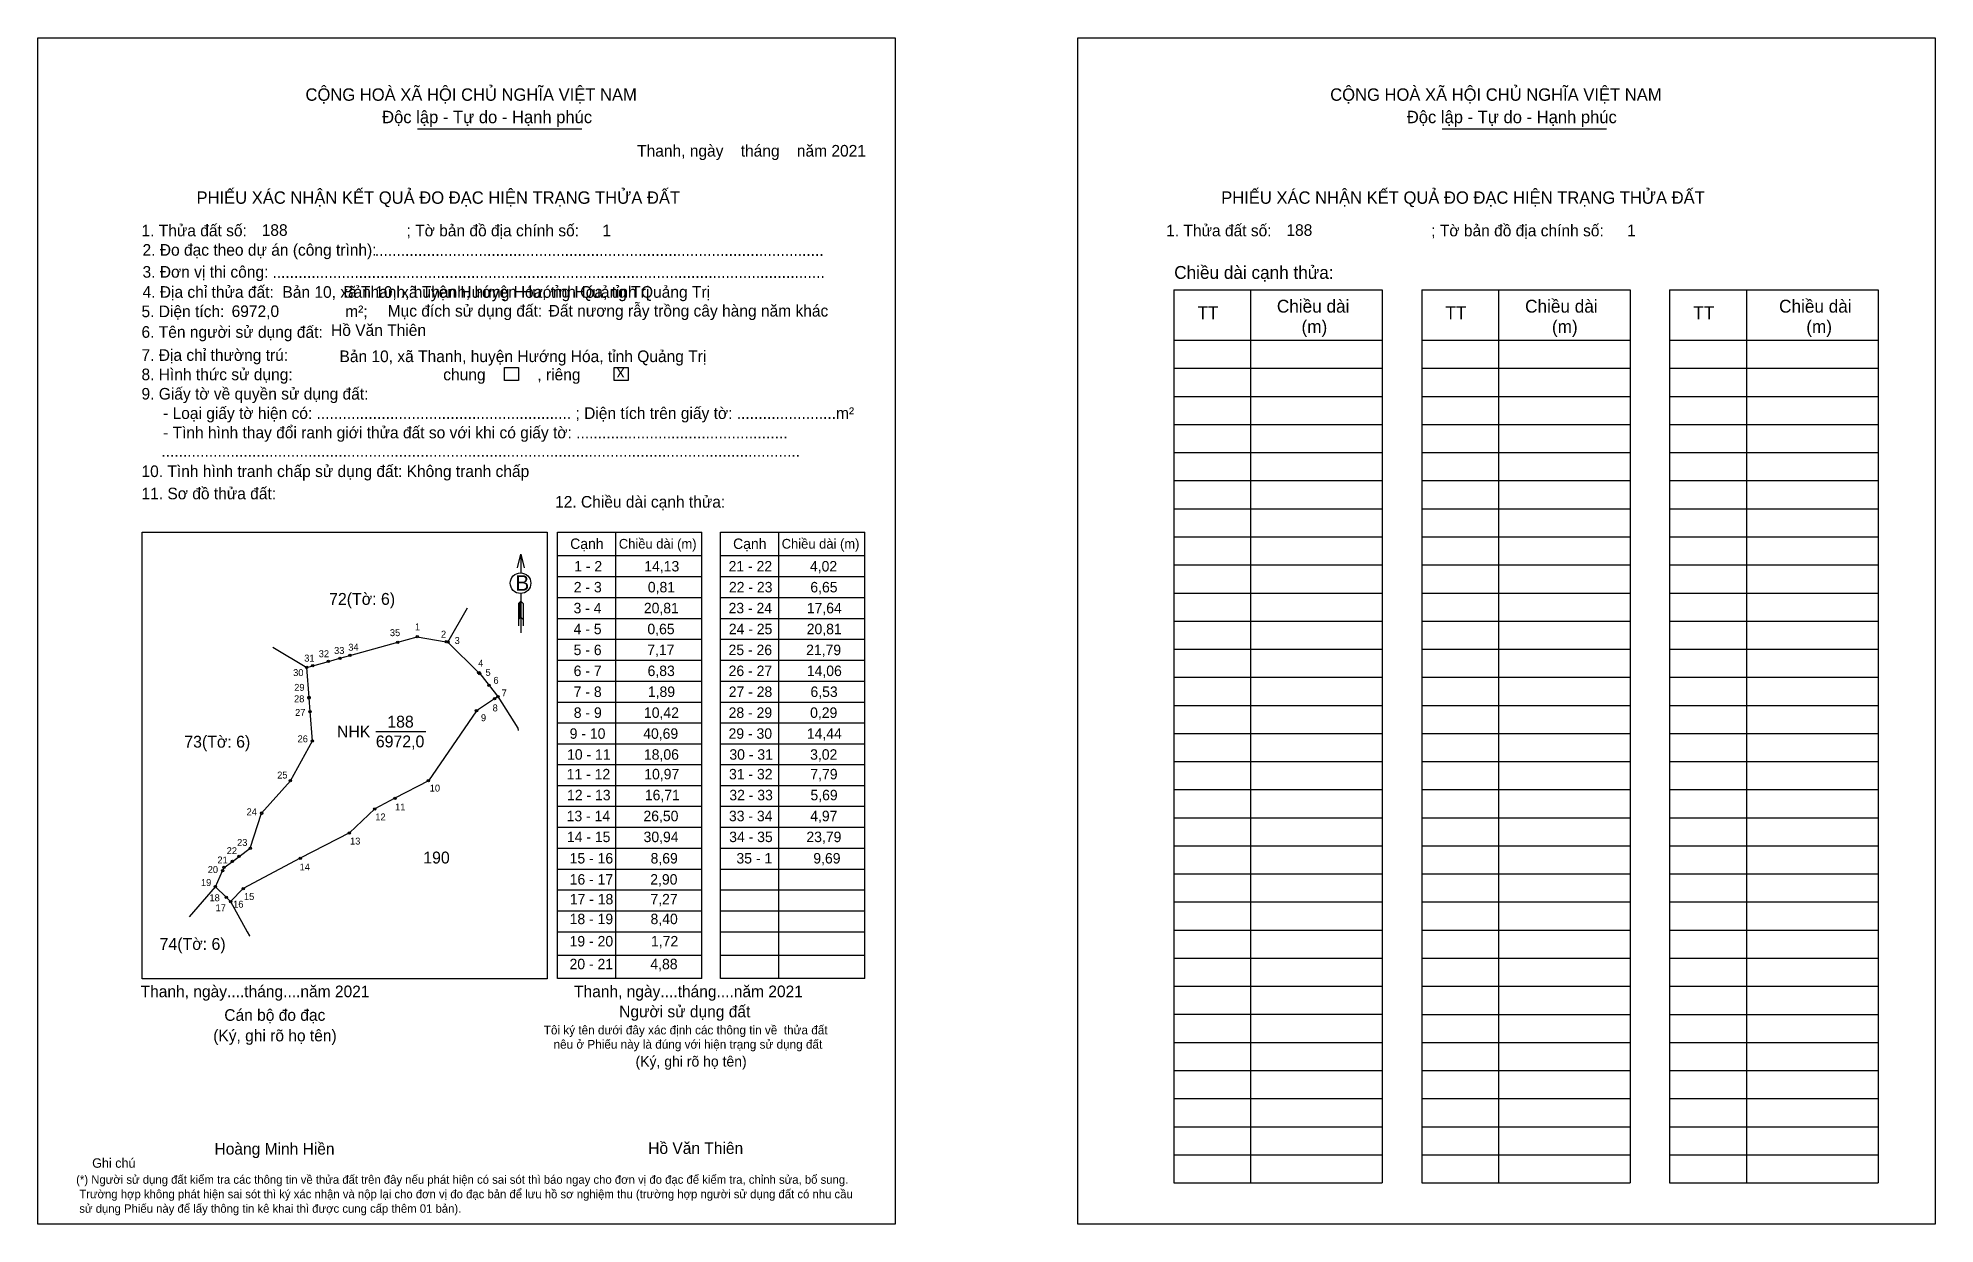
# Model space of a CAD drawing. Extents: x 545227 to 546136, y 1825515 to 1826083.
import ezdxf

# ---------------------------------------------------------------- set-up
doc = ezdxf.new("R2010")
doc.units = 0
for name, color, linetype in [('CanhThua', 7, 'Continuous'), ('kqddKhungInTrang1', 7, 'Continuous'), ('kqddKhungInTrang2', 7, 'Continuous'), ('kqddNoiDung', 7, 'Continuous'), ('kqddTemplate', 7, 'Continuous'), ('MocDinhThua', 7, 'Continuous'), ('NhanDiaChinhThua', 7, 'Continuous'), ('NhanTuCan', 7, 'Continuous'), ('RauThua', 7, 'Continuous'), ('SoHieuDinhThua', 7, 'Continuous')]:
    doc.layers.add(name, color=color, linetype=linetype)

msp = doc.modelspace()

# ---------------------------------------------------------------- linework, layer by layer
at = {"layer": 'CanhThua'}
for p, q in [((545376.37, 1825787.16), (545399.3, 1825793.49)), ((545399.3, 1825793.49), (545408.64, 1825796.08)), ((545408.64, 1825796.08), (545422.56, 1825793.68)), ((545422.56, 1825793.68), (545423.36, 1825793.55)), ((545423.36, 1825793.55), (545438.14, 1825778.89)), ((545355.68, 1825781.44), (545358.59, 1825782.24)), ((545356.8, 1825767.04), (545355.68, 1825781.44)), ((545358.59, 1825782.24), (545366.1, 1825784.32)), ((545366.1, 1825784.32), (545371.58, 1825785.83)), ((545371.58, 1825785.83), (545376.37, 1825787.16)), ((545438.14, 1825778.89), (545438.6, 1825778.44)), ((545438.6, 1825778.44), (545443.06, 1825772.82)), ((545443.06, 1825772.82), (545447.3, 1825767.47)), ((545356.82, 1825766.75), (545356.8, 1825767.04)), ((545357.33, 1825760.24), (545356.82, 1825766.75)), ((545445.72, 1825766.43), (545437.03, 1825760.69)), ((545447.3, 1825767.47), (545445.72, 1825766.43)), ((545358.43, 1825746.22), (545357.33, 1825760.24)), ((545437.03, 1825760.69), (545413.96, 1825727.17)), ((545347.9, 1825727.14), (545358.43, 1825746.22)), ((545334.04, 1825711.62), (545347.9, 1825727.14)), ((545413.96, 1825727.17), (545397.97, 1825718.76)), ((545397.97, 1825718.76), (545388.26, 1825713.66)), ((545328.66, 1825694.82), (545334.04, 1825711.62)), ((545388.26, 1825713.66), (545376.17, 1825702.13)), ((545376.17, 1825702.13), (545352.57, 1825690.06)), ((545320.06, 1825688.51), (545323.3, 1825690.89)), ((545323.3, 1825690.89), (545328.66, 1825694.82)), ((545352.57, 1825690.06), (545325.27, 1825675.51)), ((545311.93, 1825676.41), (545315.41, 1825684.05)), ((545315.41, 1825684.05), (545316.12, 1825685.62)), ((545316.12, 1825685.62), (545320.06, 1825688.51)), ((545317.13, 1825671.32), (545311.93, 1825676.41)), ((545319.2, 1825669.3), (545317.13, 1825671.32)), ((545325.27, 1825675.51), (545319.2, 1825669.3))]:
    msp.add_line(p, q, dxfattribs=at)
at = {"layer": 'kqddKhungInTrang1'}
msp.add_lwpolyline([(545226.92, 1826082.84), (545637.57, 1826082.84), (545637.57, 1825514.87), (545226.92, 1825514.87)], close=True, dxfattribs=at)
at = {"layer": 'kqddKhungInTrang2'}
msp.add_lwpolyline([(545725.16, 1826082.84), (546135.81, 1826082.84), (546135.81, 1825514.87), (545725.16, 1825514.87)], close=True, dxfattribs=at)
at = {"layer": 'kqddTemplate'}
for p, q in [((545408.81, 1826039.37), (545487.45, 1826039.37)), ((545899.73, 1826039.37), (545978.38, 1826039.37)), ((545771.13, 1825962.17), (545870.98, 1825962.17)), ((545771.13, 1825962.17), (545771.13, 1825534.59)), ((545807.88, 1825962.17), (545807.88, 1825534.59)), ((545870.98, 1825962.17), (545870.98, 1825534.59)), ((545889.9, 1825962.17), (545889.9, 1825534.59)), ((545889.9, 1825962.17), (545989.74, 1825962.17)), ((545926.64, 1825962.17), (545926.64, 1825534.59)), ((545989.74, 1825962.17), (545989.74, 1825534.59)), ((546008.66, 1825962.17), (546008.66, 1825534.59)), ((546008.66, 1825962.17), (546108.51, 1825962.17)), ((546045.41, 1825962.17), (546045.41, 1825534.59)), ((546108.51, 1825962.17), (546108.51, 1825534.59)), ((545771.13, 1825938.11), (545870.98, 1825938.11)), ((545889.9, 1825938.11), (545989.74, 1825938.11)), ((546008.66, 1825938.1), (546108.51, 1825938.1)), ((545771.13, 1825924.66), (545870.98, 1825924.66)), ((545889.9, 1825924.65), (545989.74, 1825924.65)), ((546008.66, 1825924.65), (546108.51, 1825924.65)), ((545771.13, 1825911.21), (545870.98, 1825911.21)), ((545889.9, 1825911.2), (545989.74, 1825911.2)), ((546008.66, 1825911.2), (546108.51, 1825911.2)), ((545771.13, 1825897.75), (545870.98, 1825897.75)), ((545889.9, 1825897.75), (545989.74, 1825897.75)), ((546008.66, 1825897.75), (546108.51, 1825897.75)), ((545771.13, 1825884.3), (545870.98, 1825884.3)), ((545889.9, 1825884.3), (545989.74, 1825884.3)), ((546008.66, 1825884.3), (546108.51, 1825884.3)), ((545771.13, 1825870.85), (545870.98, 1825870.85)), ((545889.9, 1825870.85), (545989.74, 1825870.85)), ((546008.66, 1825870.85), (546108.51, 1825870.85)), ((545771.13, 1825857.4), (545870.98, 1825857.4)), ((545889.9, 1825857.4), (545989.74, 1825857.4)), ((546008.66, 1825857.4), (546108.51, 1825857.4)), ((545475.84, 1825846.15), (545545.02, 1825846.15)), ((545475.84, 1825632.42), (545475.84, 1825846.15)), ((545503.66, 1825846.15), (545503.66, 1825632.42)), ((545545.02, 1825632.42), (545545.02, 1825846.15)), ((545553.88, 1825846.15), (545623.05, 1825846.15)), ((545553.88, 1825632.42), (545553.88, 1825846.15)), ((545581.7, 1825846.15), (545581.7, 1825632.42)), ((545623.05, 1825632.42), (545623.05, 1825846.15)), ((545771.13, 1825843.95), (545870.98, 1825843.95)), ((545889.9, 1825843.95), (545989.74, 1825843.95)), ((546008.66, 1825843.95), (546108.51, 1825843.95)), ((545458.22, 1825835.65), (545458.23, 1825826.68)), ((545475.84, 1825834.97), (545545.02, 1825834.97)), ((545553.88, 1825834.97), (545623.05, 1825834.97)), ((545771.13, 1825830.5), (545870.98, 1825830.5)), ((545889.9, 1825830.5), (545989.74, 1825830.5)), ((546008.66, 1825830.5), (546108.51, 1825830.5)), ((545458.25, 1825816.82), (545458.28, 1825797.94)), ((545475.84, 1825824.95), (545545.02, 1825824.95)), ((545553.88, 1825824.95), (545623.05, 1825824.95)), ((545771.13, 1825817.05), (545870.98, 1825817.05)), ((545889.9, 1825817.05), (545989.74, 1825817.05)), ((546008.66, 1825817.05), (546108.51, 1825817.05)), ((545458.25, 1825813.2), (545457.1, 1825812.1)), ((545458.26, 1825812.69), (545457.1, 1825811.59)), ((545458.26, 1825812.18), (545457.1, 1825811.07)), ((545457.1, 1825812.1), (545457.1, 1825801.28)), ((545458.26, 1825811.66), (545457.1, 1825810.56)), ((545458.26, 1825811.15), (545457.1, 1825810.05)), ((545458.26, 1825810.64), (545457.1, 1825809.54)), ((545458.26, 1825810.13), (545457.1, 1825809.02)), ((545458.26, 1825809.62), (545457.1, 1825808.51)), ((545458.26, 1825809.1), (545457.1, 1825808)), ((545458.26, 1825808.59), (545457.1, 1825807.49)), ((545458.26, 1825808.08), (545457.1, 1825806.97)), ((545458.26, 1825807.57), (545457.1, 1825806.46)), ((545458.25, 1825813.2), (545459.43, 1825812.1)), ((545459.43, 1825812.1), (545459.43, 1825801.28)), ((545475.84, 1825814.93), (545545.02, 1825814.93)), ((545553.88, 1825814.93), (545623.05, 1825814.93)), ((545458.26, 1825807.06), (545457.1, 1825805.95)), ((545458.27, 1825806.55), (545457.1, 1825805.44)), ((545458.27, 1825806.03), (545457.1, 1825804.92)), ((545458.27, 1825805.52), (545457.1, 1825804.41)), ((545458.27, 1825805.52), (545459.43, 1825804.41)), ((545475.84, 1825804.92), (545545.02, 1825804.92)), ((545553.88, 1825804.92), (545623.05, 1825804.92)), ((545771.13, 1825803.6), (545870.98, 1825803.6)), ((545889.9, 1825803.6), (545989.74, 1825803.6)), ((546008.66, 1825803.6), (546108.51, 1825803.6)), ((545475.84, 1825794.9), (545545.02, 1825794.9)), ((545553.88, 1825794.9), (545623.05, 1825794.9)), ((545771.13, 1825790.15), (545870.98, 1825790.15)), ((545889.9, 1825790.15), (545989.74, 1825790.15)), ((546008.66, 1825790.15), (546108.51, 1825790.15)), ((545475.84, 1825784.88), (545545.02, 1825784.88)), ((545553.88, 1825784.88), (545623.05, 1825784.88)), ((545475.84, 1825774.87), (545545.02, 1825774.87)), ((545553.88, 1825774.87), (545623.05, 1825774.87)), ((545771.13, 1825776.7), (545870.98, 1825776.7)), ((545889.9, 1825776.7), (545989.74, 1825776.7)), ((546008.66, 1825776.7), (546108.51, 1825776.7)), ((545475.84, 1825764.85), (545545.02, 1825764.85)), ((545553.88, 1825764.85), (545623.05, 1825764.85)), ((545771.13, 1825763.25), (545870.98, 1825763.25)), ((545889.9, 1825763.25), (545989.74, 1825763.25)), ((546008.66, 1825763.25), (546108.51, 1825763.25)), ((545475.84, 1825754.84), (545545.02, 1825754.84)), ((545553.88, 1825754.84), (545623.05, 1825754.84)), ((545475.84, 1825744.82), (545545.02, 1825744.82)), ((545553.88, 1825744.82), (545623.05, 1825744.82)), ((545771.13, 1825749.8), (545870.98, 1825749.8)), ((545889.9, 1825749.8), (545989.74, 1825749.8)), ((546008.66, 1825749.8), (546108.51, 1825749.8)), ((545545.02, 1825734.8), (545475.84, 1825734.8)), ((545623.05, 1825734.8), (545553.88, 1825734.8)), ((545771.13, 1825736.35), (545870.98, 1825736.35)), ((545889.9, 1825736.35), (545989.74, 1825736.35)), ((546008.66, 1825736.35), (546108.51, 1825736.35)), ((545545.02, 1825724.79), (545475.84, 1825724.79)), ((545623.05, 1825724.79), (545553.88, 1825724.79)), ((545771.13, 1825722.9), (545870.98, 1825722.9)), ((545889.9, 1825722.9), (545989.74, 1825722.9)), ((546008.66, 1825722.9), (546108.51, 1825722.9)), ((545545.02, 1825714.77), (545475.84, 1825714.77)), ((545623.05, 1825714.77), (545553.88, 1825714.77)), ((545771.13, 1825709.45), (545870.98, 1825709.45)), ((545889.9, 1825709.45), (545989.74, 1825709.45)), ((546008.66, 1825709.45), (546108.51, 1825709.45)), ((545545.02, 1825704.75), (545475.84, 1825704.75)), ((545623.05, 1825704.75), (545553.88, 1825704.75)), ((545545.02, 1825694.74), (545475.84, 1825694.74)), ((545623.05, 1825694.74), (545553.88, 1825694.74)), ((545771.13, 1825696), (545870.98, 1825696)), ((545889.9, 1825696), (545989.74, 1825696)), ((546008.66, 1825696), (546108.51, 1825696)), ((545545.02, 1825684.72), (545475.84, 1825684.72)), ((545623.05, 1825684.72), (545553.88, 1825684.72)), ((545771.13, 1825682.55), (545870.98, 1825682.55)), ((545889.9, 1825682.55), (545989.74, 1825682.55)), ((546008.66, 1825682.55), (546108.51, 1825682.55)), ((545545.02, 1825674.71), (545475.84, 1825674.71)), ((545623.05, 1825674.71), (545553.88, 1825674.71)), ((545545.02, 1825664.69), (545475.84, 1825664.69)), ((545623.05, 1825664.69), (545553.88, 1825664.69)), ((545771.13, 1825669.1), (545870.98, 1825669.1)), ((545889.9, 1825669.1), (545989.74, 1825669.1)), ((546008.66, 1825669.1), (546108.51, 1825669.1)), ((545545.02, 1825654.67), (545475.84, 1825654.67)), ((545623.05, 1825654.67), (545553.88, 1825654.67)), ((545771.13, 1825655.65), (545870.98, 1825655.65)), ((545889.9, 1825655.65), (545989.74, 1825655.65)), ((546008.66, 1825655.65), (546108.51, 1825655.65)), ((545545.02, 1825643.54), (545475.84, 1825643.54)), ((545623.05, 1825643.54), (545553.88, 1825643.54)), ((545771.13, 1825642.2), (545870.98, 1825642.2)), ((545889.9, 1825642.2), (545989.74, 1825642.2)), ((546008.66, 1825642.2), (546108.51, 1825642.2)), ((545545.02, 1825632.42), (545475.84, 1825632.42)), ((545623.05, 1825632.42), (545553.88, 1825632.42)), ((545771.13, 1825628.75), (545870.98, 1825628.75)), ((545889.9, 1825628.75), (545989.74, 1825628.75)), ((546008.66, 1825628.74), (546108.51, 1825628.74)), ((545771.13, 1825615.3), (545870.98, 1825615.3)), ((545889.9, 1825615.29), (545989.74, 1825615.29)), ((546008.66, 1825615.29), (546108.51, 1825615.29)), ((545771.13, 1825601.85), (545870.98, 1825601.85)), ((545889.9, 1825601.84), (545989.74, 1825601.84)), ((546008.66, 1825601.84), (546108.51, 1825601.84)), ((545771.13, 1825588.39), (545870.98, 1825588.39)), ((545889.9, 1825588.39), (545989.74, 1825588.39)), ((546008.66, 1825588.39), (546108.51, 1825588.39)), ((545771.13, 1825574.94), (545870.98, 1825574.94)), ((545889.9, 1825574.94), (545989.74, 1825574.94)), ((546008.66, 1825574.94), (546108.51, 1825574.94)), ((545771.13, 1825561.49), (545870.98, 1825561.49)), ((545889.9, 1825561.49), (545989.74, 1825561.49)), ((546008.66, 1825561.49), (546108.51, 1825561.49)), ((545771.13, 1825548.04), (545870.98, 1825548.04)), ((545889.9, 1825548.04), (545989.74, 1825548.04)), ((546008.66, 1825548.04), (546108.51, 1825548.04)), ((545771.13, 1825534.59), (545870.98, 1825534.59)), ((545889.9, 1825534.59), (545989.74, 1825534.59)), ((546008.66, 1825534.59), (546108.51, 1825534.59))]:
    msp.add_line(p, q, dxfattribs=at)
for points in [[(545450.43, 1825925.1), (545457.11, 1825925.1), (545457.11, 1825918.87), (545450.43, 1825918.87)], [(545502.98, 1825925.1), (545509.66, 1825925.1), (545509.66, 1825918.87), (545502.98, 1825918.87)], [(545276.89, 1825846.15), (545470.92, 1825846.15), (545470.92, 1825632.23), (545276.89, 1825632.23)]]:
    msp.add_lwpolyline(points, close=True, dxfattribs=at)
msp.add_lwpolyline([(545456.61, 1825829.15), (545458.22, 1825835.65), (545459.85, 1825829.16)], dxfattribs=at)
msp.add_circle((545458.12, 1825821.75), 4.93, dxfattribs=at)
at = {"layer": 'MocDinhThua'}
for centre in [(545399.3, 1825793.49), (545408.64, 1825796.08), (545422.56, 1825793.68), (545423.36, 1825793.55), (545355.68, 1825781.44), (545358.59, 1825782.24), (545366.1, 1825784.32), (545371.58, 1825785.83), (545376.37, 1825787.16), (545438.14, 1825778.89), (545438.6, 1825778.44), (545443.06, 1825772.82), (545356.8, 1825767.04), (545356.82, 1825766.75), (545445.72, 1825766.43), (545447.3, 1825767.47), (545357.33, 1825760.24), (545437.03, 1825760.69), (545358.43, 1825746.22), (545347.9, 1825727.14), (545413.96, 1825727.17), (545397.97, 1825718.76), (545334.04, 1825711.62), (545388.26, 1825713.66), (545376.17, 1825702.13), (545323.3, 1825690.89), (545328.66, 1825694.82), (545352.57, 1825690.06), (545315.41, 1825684.05), (545316.12, 1825685.62), (545320.06, 1825688.51), (545311.93, 1825676.41), (545317.13, 1825671.32), (545325.27, 1825675.51), (545319.2, 1825669.3)]:
    msp.add_circle(centre, 0.569, dxfattribs=at)
at = {"layer": 'NhanDiaChinhThua'}
msp.add_line((545388.8, 1825750.7), (545412.68, 1825750.7), dxfattribs=at)
at = {"layer": 'RauThua'}
for p, q in [((545423.36, 1825793.55), (545432.7, 1825809.96)), ((545339.38, 1825791.06), (545355.68, 1825781.44)), ((545447.3, 1825767.47), (545456.78, 1825752.31)), ((545456.78, 1825752.31), (545457.02, 1825751.16)), ((545299.56, 1825661.98), (545311.93, 1825676.41)), ((545319.2, 1825669.3), (545327.12, 1825654.86)), ((545319.2, 1825669.3), (545327.12, 1825654.86)), ((545327.12, 1825654.86), (545328.25, 1825652.81)), ((545327.12, 1825654.86), (545328.25, 1825652.81)), ((545328.17, 1825652.7), (545328.25, 1825652.81)), ((545328.25, 1825652.81), (545328.37, 1825652.8))]:
    msp.add_line(p, q, dxfattribs=at)

# ---------------------------------------------------------------- texts
at = {"layer": 'kqddNoiDung'}
for s, height, p in [('Thanh, ngày    tháng    năm 2021  ', 5.5646, (545513.98, 1826026.04)), ('188', 5.565, (545334.12, 1825988.07)), ('1', 5.56, (545497.31, 1825987.9)), ('188', 5.565, (545825.04, 1825988.07)), ('1', 5.56, (545988.24, 1825987.9)), ('........................................................................................................', 5.56456, (545388.34, 1825978.48)), ('................................................................................................................................', 5.56456, (545339.27, 1825967.94)), ('Bản 10, xã Thanh, huyện Hướng Hóa, tỉnh Quảng Trị', 5.5646, (545373.19, 1825958.43)), ('6972,0', 5.565, (545319.71, 1825949.21)), ('Đất nương rẫy trồng cây hàng năm khác', 5.5646, (545471.61, 1825949.43)), ('Hồ Văn Thiên', 5.5646, (545367.36, 1825940.16)), ('Bản 10, xã Thanh, huyện Hướng Hóa, tỉnh Quảng Trị', 5.5646, (545371.39, 1825927.62)), ('x', 5.56, (545504.21, 1825920.32)), ('1 - 2', 5.008, (545483.83, 1825827.37)), ('14,13', 5.008, (545517.42, 1825827.37)), ('21 - 22', 5.008, (545557.82, 1825827.37)), ('4,02', 5.008, (545596.78, 1825827.37)), ('2 - 3', 5.008, (545483.63, 1825817.35)), ('0,81', 5.008, (545519.12, 1825817.35)), ('22 - 23', 5.008, (545557.97, 1825817.35)), ('6,65', 5.008, (545596.97, 1825817.35)), ('3 - 4', 5.008, (545483.52, 1825807.33)), ('20,81', 5.008, (545517.21, 1825807.33)), ('23 - 24', 5.008, (545557.79, 1825807.33)), ('17,64', 5.008, (545595.28, 1825807.33)), ('4 - 5', 5.008, (545483.55, 1825797.32)), ('0,65', 5.008, (545518.91, 1825797.32)), ('24 - 25', 5.008, (545557.91, 1825797.32)), ('20,81', 5.008, (545595.25, 1825797.32)), ('5 - 6', 5.008, (545483.56, 1825787.3)), ('7,17', 5.008, (545518.83, 1825787.3)), ('25 - 26', 5.008, (545557.8, 1825787.3)), ('21,79', 5.008, (545594.95, 1825787.3)), ('6 - 7', 5.008, (545483.57, 1825777.28)), ('6,83', 5.008, (545519, 1825777.28)), ('26 - 27', 5.008, (545557.83, 1825777.28)), ('14,06', 5.008, (545595.29, 1825777.28)), ('7 - 8', 5.008, (545483.6, 1825767.27)), ('1,89', 5.008, (545519.12, 1825767.27)), ('27 - 28', 5.008, (545557.87, 1825767.27)), ('6,53', 5.008, (545597.03, 1825767.27)), ('8 - 9', 5.008, (545483.63, 1825757.25)), ('10,42', 5.008, (545517.27, 1825757.25)), ('28 - 29', 5.008, (545557.82, 1825757.25)), ('0,29', 5.008, (545596.86, 1825757.25)), ('9 - 10', 5.008, (545481.67, 1825747.24)), ('40,69', 5.008, (545516.9, 1825747.24)), ('29 - 30', 5.008, (545557.79, 1825747.24)), ('14,44', 5.008, (545595.28, 1825747.24)), ('10 - 11', 5.008, (545480.43, 1825737.22)), ('18,06', 5.008, (545517.25, 1825737.22)), ('30 - 31', 5.008, (545558.19, 1825737.22)), ('3,02', 5.008, (545596.87, 1825737.22)), ('11 - 12', 5.008, (545480.25, 1825727.81)), ('10,97', 5.008, (545517.4, 1825727.81)), ('31 - 32', 5.008, (545558.01, 1825727.81)), ('7,79', 5.008, (545596.98, 1825727.81)), ('12 - 13', 5.008, (545480.41, 1825717.79)), ('16,71', 5.008, (545517.69, 1825717.79)), ('32 - 33', 5.008, (545558.16, 1825717.79)), ('5,69', 5.008, (545597.02, 1825717.79)), ('13 - 14', 5.008, (545480.23, 1825707.77)), ('26,50', 5.008, (545517.01, 1825707.77)), ('33 - 34', 5.008, (545557.98, 1825707.77)), ('4,97', 5.008, (545596.91, 1825707.77)), ('14 - 15', 5.008, (545480.34, 1825697.76)), ('30,94', 5.008, (545517.08, 1825697.76)), ('34 - 35', 5.008, (545558.1, 1825697.76)), ('23,79', 5.008, (545595.08, 1825697.76)), ('15 - 16', 5.008, (545481.65, 1825687.52)), ('8,69', 5.008, (545520.44, 1825687.52)), ('35 - 1', 5.008, (545561.57, 1825687.52)), ('9,69', 5.008, (545598.4, 1825687.52)), ('16 - 17', 5.008, (545481.67, 1825677.41)), ('2,90', 5.008, (545520.27, 1825677.41)), ('17 - 18', 5.008, (545481.72, 1825667.94)), ('7,27', 5.008, (545520.36, 1825667.94)), ('18 - 19', 5.008, (545481.66, 1825658.48)), ('8,40', 5.008, (545520.41, 1825658.48)), ('19 - 20', 5.008, (545481.64, 1825647.81)), ('1,72', 5.008, (545520.64, 1825647.81)), ('20 - 21', 5.008, (545481.61, 1825636.87)), ('4,88', 5.008, (545520.33, 1825636.87)), ('Thanh, ngày....tháng....năm 2021', 5.5646, (545276.13, 1825623.49)), ('Thanh, ngày....tháng....năm 2021', 5.5646, (545483.76, 1825623.49)), ('Hồ Văn Thiên', 5.5646, (545519.3, 1825548.45))]:
    msp.add_text(s, height=height, dxfattribs=at).set_placement(p)
at = {"layer": 'kqddTemplate'}
for s, height, p in [('CỘNG HOÀ XÃ HỘI CHỦ NGHĨA VIỆT NAM', 5.9355, (545355.1, 1826052.76)), ('CỘNG HOÀ XÃ HỘI CHỦ NGHĨA VIỆT NAM', 5.9355, (545846.03, 1826052.76)), ('Độc lập - Tự do - Hạnh phúc', 5.9355, (545391.81, 1826042.03)), ('Độc lập - Tự do - Hạnh phúc', 5.9355, (545882.73, 1826042.03)), ('PHIẾU XÁC NHẬN KẾT QUẢ ĐO ĐẠC HIỆN TRẠNG THỬA ĐẤT', 5.9355, (545302.89, 1826003.43)), ('PHIẾU XÁC NHẬN KẾT QUẢ ĐO ĐẠC HIỆN TRẠNG THỬA ĐẤT', 5.9355, (545793.81, 1826003.43)), ('1. Thửa đất số:                                     ; Tờ bản đồ địa chính số:', 5.5646, (545276.54, 1825987.85)), ('1. Thửa đất số:                                     ; Tờ bản đồ địa chính số:', 5.5646, (545767.46, 1825987.85)), ('2. Đo đạc theo dự án (công trình): ', 5.5646, (545277.03, 1825978.57)), ('3. Đơn vị thi công: ', 5.5646, (545277.03, 1825968.05)), ('Chiều dài cạnh thửa:', 6.1488, (545771.3, 1825967.48)), ('4. Địa chỉ thửa đất:  Bản 10, xã Thanh, huyện Hướng Hóa, tỉnh Quảng Trị', 5.5646, (545277.03, 1825958.42)), ('5. Diện tích:                            m²; ', 5.5646, (545276.54, 1825949.14)), ('Mục đích sử dụng đất:', 5.5646, (545394.47, 1825949.38)), ('TT', 6.149, (545782.48, 1825948.14)), ('Chiều dài', 6.149, (545820.49, 1825951.32)), ('TT', 6.149, (545901.24, 1825948.14)), ('Chiều dài', 6.149, (545939.42, 1825951.31)), ('TT', 6.149, (546020.01, 1825948.14)), ('Chiều dài', 6.149, (546061.1, 1825951.31)), ('6. Tên người sử dụng đất:', 5.5646, (545276.54, 1825939.25)), ('(m)', 6.149, (545832.29, 1825941.53)), ('(m)', 6.149, (545952.26, 1825941.53)), ('(m)', 6.149, (546074.11, 1825941.53)), ('7. Địa chỉ thường trú:', 5.5646, (545276.54, 1825928.22)), ('8. Hình thức sử dụng:', 5.5646, (545276.54, 1825918.95)), ('chung            , riêng', 5.5646, (545421.1, 1825918.89)), ('9. Giấy tờ về quyền sử dụng đất:', 5.5646, (545276.54, 1825909.67)), ('     - Loại giấy tờ hiện có: ........................................................... ; Diện tích trên giấy tờ: .......................m²', 5.56456, (545276.54, 1825900.4)), ('     - Tình hình thay đổi ranh giới thửa đất so với khi có giấy tờ: .................................................', 5.56456, (545276.54, 1825891.12)), ('....................................................................................................................................................', 5.56456, (545286.06, 1825882.32)), ('10. Tình hình tranh chấp sử dụng đất: Không tranh chấp', 5.5646, (545276.54, 1825872.58)), ('11. Sơ đồ thửa đất:', 5.5646, (545276.54, 1825861.92)), ('12. Chiều dài cạnh thửa:', 5.5646, (545474.67, 1825857.93)), ('Cạnh', 5.008, (545481.92, 1825838.14)), ('Chiều dài (m)', 4.6371, (545505.22, 1825838.31)), ('Cạnh', 5.008, (545559.96, 1825838.14)), ('Chiều dài (m)', 4.6371, (545583.26, 1825838.31)), ('B', 7.42, (545455.68, 1825818.17)), ('Cán bộ đo đạc', 5.5646, (545316.21, 1825612.18)), ('Người sử dụng đất', 5.5646, (545505.4, 1825613.86)), ('(Ký, ghi rõ họ tên)', 5.5646, (545310.9, 1825602.35)), ('Tôi ký tên dưới đây xác định các thông tin về  thửa đất ', 4.2068, (545469.25, 1825605.69)), ('nêu ở Phiếu này là đúng với hiện trạng sử dụng đất', 4.2068, (545473.94, 1825598.85)), ('(Ký, ghi rõ họ tên)', 5.0081, (545513.23, 1825590.26)), ('Hoàng Minh Hiền', 5.5646, (545311.52, 1825548.13)), ('Ghi chú', 4.507, (545252.9, 1825541.83)), ('(*) Người sử dụng đất kiểm tra các thông tin về thửa đất trên đây nếu phát hiện có sai sót thì báo ngay cho đơn vị đo đạc để kiểm tra, chỉnh sửa, bổ sung.', 4.05656, (545245.23, 1825534.15)), (' Trường hợp không phát hiện sai sót thì ký xác nhận và nộp lại cho đơn vị đo đạc bản để lưu hồ sơ nghiệm thu (trường hợp người sử dụng đất có nhu cầu', 4.05656, (545245.23, 1825527.21)), (' sử dụng Phiếu này để lấy thông tin kê khai thì được cung cấp thêm 01 bản).', 4.0566, (545245.23, 1825520.27))]:
    msp.add_text(s, height=height, dxfattribs=at).set_placement(p)
at = {"layer": 'NhanDiaChinhThua'}
for s, p in [('NHK', (545370.18, 1825747.86)), ('188', (545394.3, 1825752.6)), ('6972,0', (545388.81, 1825743.13))]:
    msp.add_text(s, height=5.678, dxfattribs=at).set_placement(p)
at = {"layer": 'NhanTuCan'}
for s, p in [('72(Tờ: 6)', (545366.41, 1825811.37)), ('73(Tờ: 6)', (545297.03, 1825743)), ('190', (545411.52, 1825687.52)), ('74(Tờ: 6)', (545285.21, 1825646.15))]:
    msp.add_text(s, height=5.689, dxfattribs=at).set_placement(p)
at = {"layer": 'SoHieuDinhThua'}
for s, height, p in [('35', 3.318, (545395.55, 1825796.4)), ('1', 3.32, (545407.54, 1825799.15)), ('2', 3.32, (545420.01, 1825795.67)), ('32', 3.318, (545361.46, 1825786.31)), ('33', 3.318, (545368.8, 1825787.86)), ('34', 3.318, (545375.59, 1825789.42)), ('3', 3.32, (545426.56, 1825792.64)), ('30', 3.318, (545349.19, 1825777.27)), ('31', 3.318, (545354.52, 1825784.19)), ('4', 3.32, (545437.82, 1825781.78)), ('5', 3.32, (545441.34, 1825777.37)), ('29', 3.318, (545349.71, 1825770.21)), ('6', 3.32, (545445.15, 1825773.58)), ('28', 3.318, (545349.62, 1825764.72)), ('8', 3.32, (545444.76, 1825760.35)), ('7', 3.32, (545449.07, 1825767.55)), ('27', 3.318, (545350.13, 1825758.21)), ('9', 3.32, (545439.16, 1825755.65)), ('26', 3.318, (545351.32, 1825745.57)), ('25', 3.318, (545341.55, 1825728.22)), ('10', 3.318, (545414.64, 1825721.97)), ('24', 3.318, (545326.89, 1825710.61)), ('12', 3.318, (545388.57, 1825708.15)), ('11', 3.318, (545398.03, 1825712.91)), ('23', 3.318, (545322.34, 1825695.93)), ('13', 3.318, (545376.44, 1825696.6)), ('21', 3.318, (545312.89, 1825687.54)), ('22', 3.318, (545317.35, 1825691.99)), ('20', 3.318, (545308.27, 1825682.96)), ('14', 3.318, (545352.3, 1825684.2)), ('19', 3.318, (545305.03, 1825676.75)), ('18', 3.318, (545309.11, 1825669.46)), ('15', 3.318, (545325.63, 1825670.06)), ('17', 3.318, (545312.03, 1825664.68)), ('16', 3.318, (545320.44, 1825666.36))]:
    msp.add_text(s, height=height, dxfattribs=at).set_placement(p)

doc.saveas('drawing.dxf')
